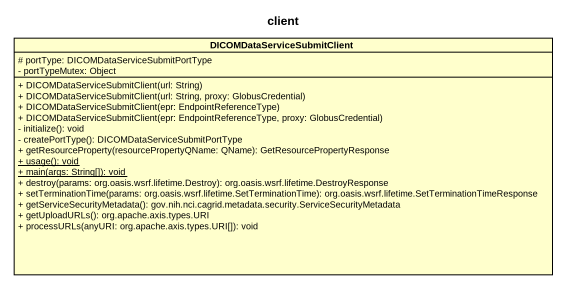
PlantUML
@startuml
title client
hide circle
hide empty members
skinparam classAttributeIconSize 0
class DICOMDataServiceSubmitClient {
  # portType: DICOMDataServiceSubmitPortType
  - portTypeMutex: Object
  + DICOMDataServiceSubmitClient(url: String)
  + DICOMDataServiceSubmitClient(url: String, proxy: GlobusCredential)
  + DICOMDataServiceSubmitClient(epr: EndpointReferenceType)
  + DICOMDataServiceSubmitClient(epr: EndpointReferenceType, proxy: GlobusCredential)
  - initialize(): void
  - createPortType(): DICOMDataServiceSubmitPortType
  + getResourceProperty(resourcePropertyQName: QName): GetResourcePropertyResponse
  {static} + usage(): void
  {static} + main(args: String[]): void
  + destroy(params: org.oasis.wsrf.lifetime.Destroy): org.oasis.wsrf.lifetime.DestroyResponse
  + setTerminationTime(params: org.oasis.wsrf.lifetime.SetTerminationTime): org.oasis.wsrf.lifetime.SetTerminationTimeResponse
  + getServiceSecurityMetadata(): gov.nih.nci.cagrid.metadata.security.ServiceSecurityMetadata
  + getUploadURLs(): org.apache.axis.types.URI
  + processURLs(anyURI: org.apache.axis.types.URI[]): void
}
@enduml
